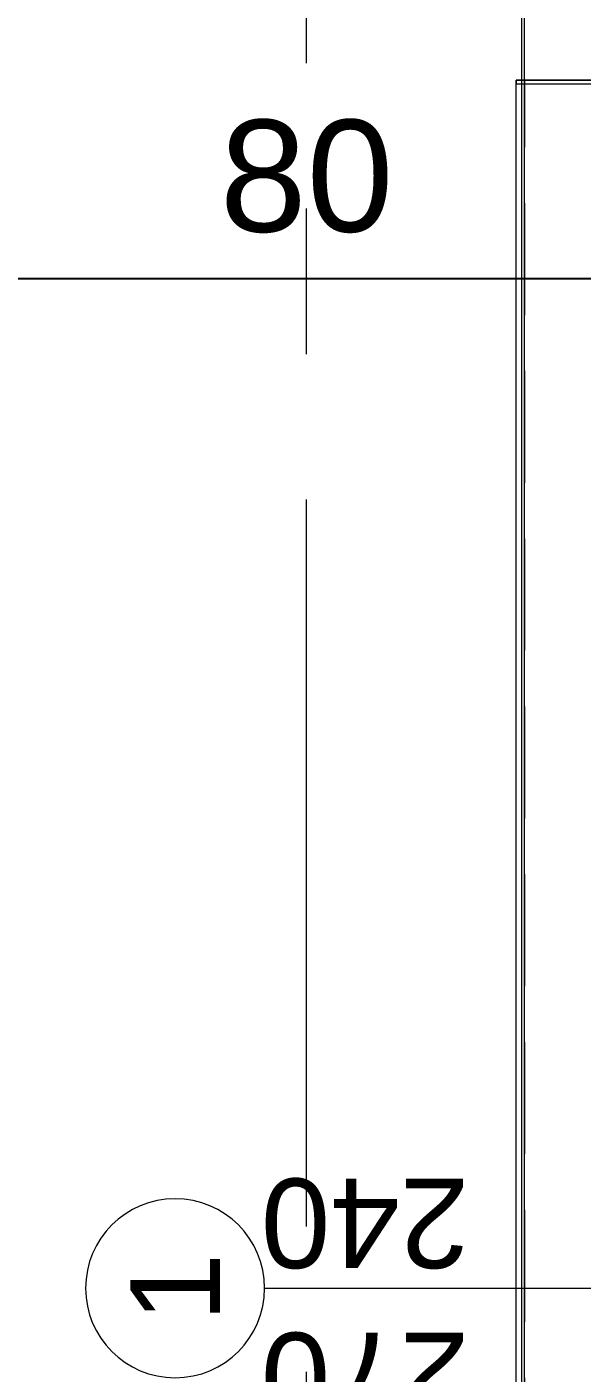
# Model space of a CAD drawing. Header units: centimetres. Extents: x 111832 to 117233, y -55119 to -48329.
# Drawn here: x 113893.1 to 113955.1, y -52298.7 to -52148.3 of the extents above; entities that cross this region are included whole.
import ezdxf

# ---------------------------------------------------------------- set-up
doc = ezdxf.new("R2010")
doc.units = ezdxf.units.CM
doc.header["$LTSCALE"] = 50
doc.header["$MEASUREMENT"] = 0
doc.linetypes.add('AXES', pattern=[2, 1.25, -0.25, 0.25, -0.25])
doc.linetypes.add('CACHE', pattern=[0.375, 0.25, -0.125])
doc.layers.get('0').update_dxf_attribs({"color": 8})
doc.layers.add('AXES', color=10, linetype='AXES')
doc.layers.add('COTE 50ème', color=1, linetype='Continuous')
for name, color, linetype, lineweight in [('MACONNERIE COUPE', 7, 'Continuous', 30), ('WD_Corner', 154, 'Continuous', 5), ('WINDOWS', 21, 'Continuous', 5)]:
    doc.layers.add(name, color=color, linetype=linetype, lineweight=lineweight)
doc.styles.add('GENERATED_STYLE_1', font='arial.ttf')
doc.styles.add('RS_TXT_50', font='arial.ttf', dxfattribs={"height": 12.5})
doc.dimstyles.new('RS_50CM_LINEAIRE', dxfattribs={"dimscale": 5, "dimtxt": 12.5, "dimasz": 1.5, "dimexe": 1, "dimexo": 2.5, "dimgap": 1, "dimtad": 1, "dimdec": 1, "dimrnd": 0.5, "dimdsep": 46, "dimtxsty": 'RS_TXT_50', "dimblk1": 'ARCHTICK', "dimblk2": 'ARCHTICK', "dimsah": 1, "dimcen": 2.5, "dimdle": 1, "dimclrt": 4, "dimadec": 0, "dimazin": 2, "dimtfac": 1, "dimtdec": 1, "dimtix": 1, "dimtmove": 2, "dimatfit": 3, "dimfxl": 1, "dimtolj": 1, "dimtzin": 0, "dimarcsym": 0})

# ---------------------------------------------------------------- blocks, each defined once
blk = doc.blocks.new('A$C7560ca7f')
at = {"layer": 'AXES', "lineweight": 5, "ltscale": 1.3}
blk.add_line((-30, -4150), (-30, -1058.41), dxfattribs=at)
blk = doc.blocks.new('DRITARE POS 1')
at = {"layer": 'WINDOWS', "color": 165, "linetype": 'CACHE'}
blk.add_line((-32.9, -270), (-32.9, 0), dxfattribs=at)
at = {"layer": 'WINDOWS', "color": 165}
blk.add_line((-61.99, -135), (34.01, -135), dxfattribs=at)
for points in [[(-9.9, 0), (-9.9, -270), (-33.9, -270), (-33.9, 0)], [(-9.9, 0), (-33.9, 0), (-33.9, -0.4), (-10.3, -0.4)]]:
    blk.add_lwpolyline(points, close=True, dxfattribs=at)
blk.add_lwpolyline([(-71.99, -125, 1), (-71.99, -145, 1)], format="xyb", close=True, dxfattribs=at)
at = {"layer": 'WINDOWS', "color": 165, "char_height": 10, "attachment_point": 7, "style": 'GENERATED_STYLE_1'}
for s, insert, rotation in [('\\A1;\\pt0;240{\\H0.66x;\\S^  ;}', (-39.11, -119.83), 180), ('\\A1;\\pt0;1', (-66.99, -138.81), 90), ('\\A1;\\pt0;270', (-39.11, -139.83), 180)]:
    blk.add_mtext(s, dxfattribs=dict(at, insert=insert, rotation=rotation))
blk = doc.blocks.new('_ArchTick')
at = {"color": 0, "linetype": 'ByBlock', "const_width": 0.15}
blk.add_lwpolyline([(-0.5, -0.5), (0.5, 0.5)], dxfattribs=at)
blk = doc.blocks.new('*D1133')
at = {"layer": 'COTE 50ème', "color": 0, "lineweight": -2, "ltscale": 0.5, "transparency": 16777216}
for p, q in [((113884.37, -52142.86), (113884.37, -52181.41)), ((113964.37, -52166.75), (113964.37, -52181.41)), ((113879.37, -52176.41), (113969.37, -52176.41))]:
    blk.add_line(p, q, dxfattribs=at)
at = {"layer": 'Defpoints', "color": 0, "ltscale": 0.5, "transparency": 16777216}
for p in [(113884.37, -52130.36), (113964.37, -52154.25), (113964.37, -52176.41)]:
    blk.add_point(p, dxfattribs=at)
at = {"layer": 'COTE 50ème', "color": 0, "lineweight": -2, "ltscale": 0.5, "transparency": 16777216, "xscale": 7.5, "yscale": 7.5, "zscale": 7.5, "rotation": 180}
blk.add_blockref('_ArchTick', (113884.37, -52176.41), dxfattribs=at)
at = {"layer": 'COTE 50ème', "color": 0, "lineweight": -2, "ltscale": 0.5, "transparency": 16777216, "xscale": 7.5, "yscale": 7.5, "zscale": 7.5}
blk.add_blockref('_ArchTick', (113964.37, -52176.41), dxfattribs=at)
at = {"layer": 'COTE 50ème', "color": 4, "ltscale": 0.5, "transparency": 16777216, "insert": (113924.37, -52165.03), "char_height": 12.5, "attachment_point": 5, "style": 'RS_TXT_50'}
blk.add_mtext('\\A1;80', dxfattribs=at)

msp = doc.modelspace()

# ---------------------------------------------------------------- linework, layer by layer
at = {"layer": 'WD_Corner', "lineweight": 5, "ltscale": 0.5}
for points in [[(113859.37, -52041.36), (113843.37, -52041.36), (113843.37, -52138.36), (113900.37, -52138.36), (113900.37, -52098.36), (113948.37, -52098.36), (113948.37, -53150.36), (114383.37, -53150.36), (114383.37, -53163.36), (114678.37, -53163.36), (114678.37, -53288.36), (114856.37, -53288.36)], [(113859.37, -52041.66), (113843.67, -52041.66), (113843.67, -52138.06), (113900.07, -52138.06), (113900.07, -52098.06), (113948.67, -52098.06), (113948.67, -53150.06), (114383.67, -53150.06), (114383.67, -53163.06), (114678.67, -53163.06), (114678.67, -53288.06), (114856.37, -53288.06)]]:
    msp.add_lwpolyline(points, dxfattribs=at)

# ---------------------------------------------------------------- block references
at = {"lineweight": 5}
msp.add_blockref('DRITARE POS 1', (113981.66, -52154.25), dxfattribs=at)
at = {"layer": 'MACONNERIE COUPE', "lineweight": 5, "ltscale": 0.5}
msp.add_blockref('A$C7560ca7f', (113954.37, -50862.36), dxfattribs=at)

# ---------------------------------------------------------------- dimensions: what is measured, and where the dimension line sits
at = {"layer": 'COTE 50ème', "ltscale": 0.5}
dim = msp.add_linear_dim(base=(113964.37, -52176.41), p1=(113884.37, -52130.36), p2=(113964.37, -52154.25), dimstyle='RS_50CM_LINEAIRE', dxfattribs=at)
dim.commit()
dim.dimension.update_dxf_attribs({"geometry": '*D1133', "text_midpoint": (113924.37, -52165.03)})

doc.saveas('drawing.dxf')
